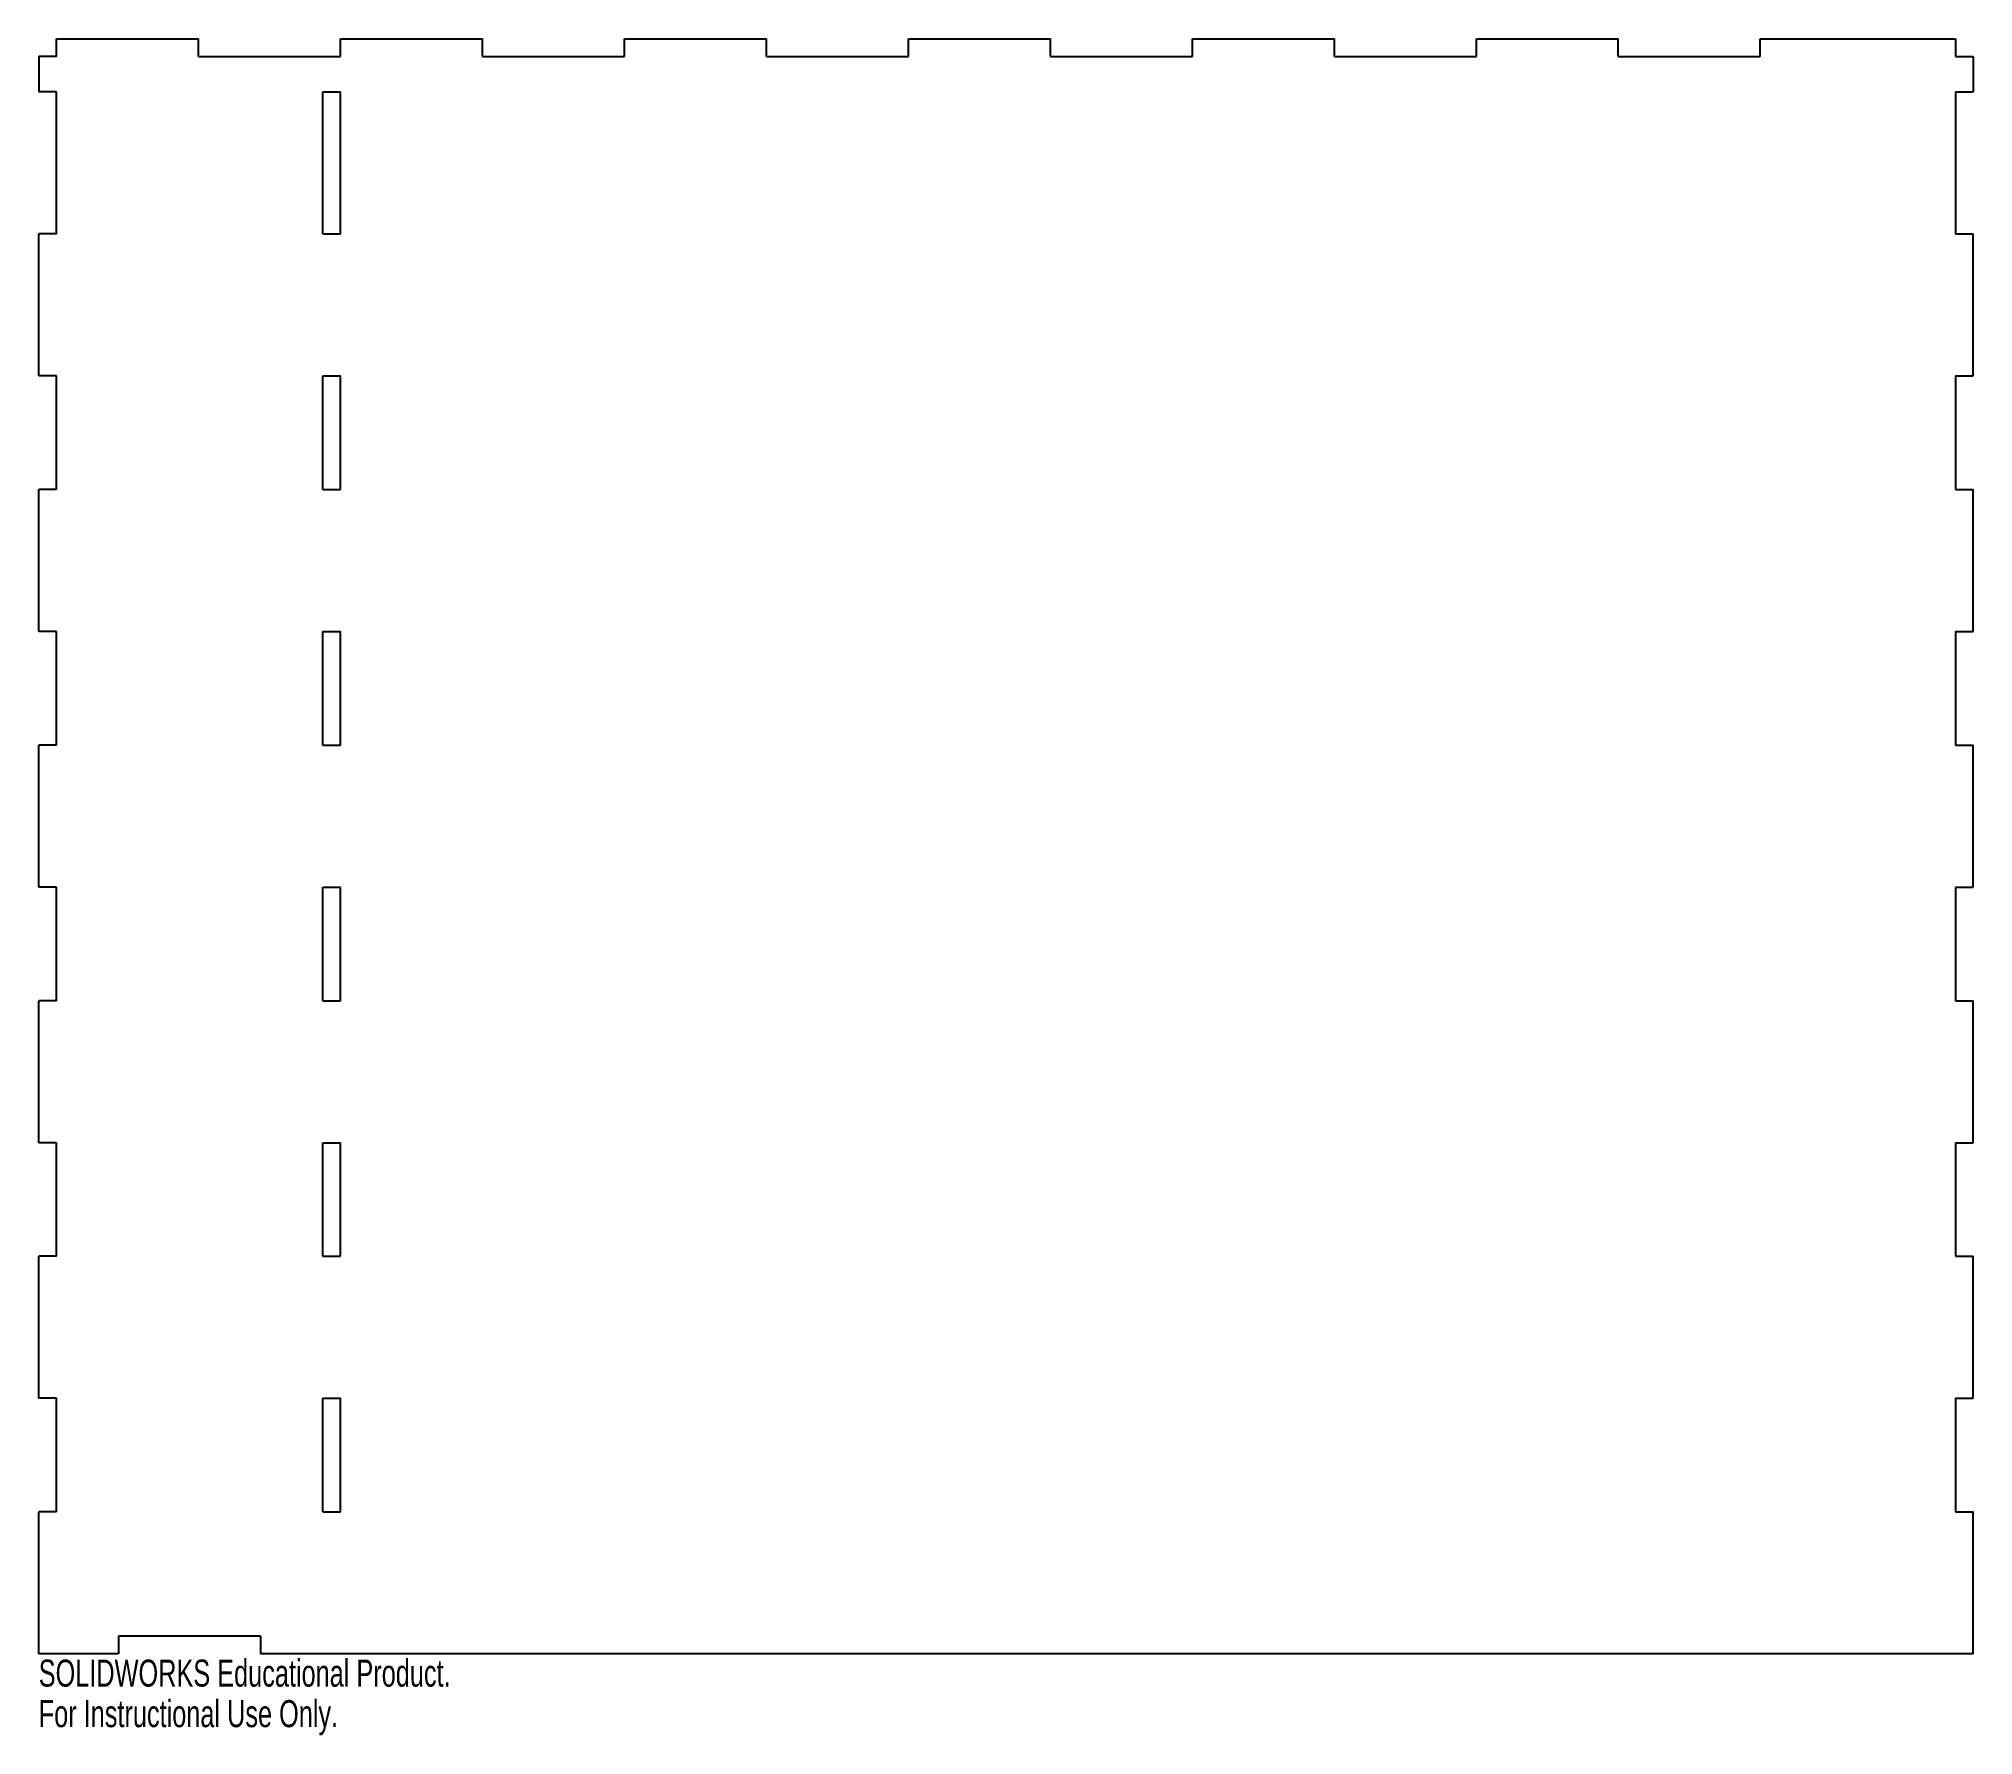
# Model space of a CAD drawing. Header units: millimetres. Extents: x 2450 to 2796, y -6 to 297.
import ezdxf

# ---------------------------------------------------------------- set-up
doc = ezdxf.new("R2010")
doc.units = ezdxf.units.MM
doc.styles.add('SLDTEXTSTYLE0', font='TXT', dxfattribs={"width": 0.7})

msp = doc.modelspace()

# ---------------------------------------------------------------- linework, layer by layer
at = {"color": 7, "linetype": 'Continuous', "lineweight": 25}
for p, q in [((2453.17, 297), (2478.57, 297)), ((2453.17, 293.83), (2453.17, 297)), ((2478.57, 293.83), (2478.57, 297)), ((2503.97, 297), (2529.37, 297)), ((2503.97, 293.83), (2503.97, 297)), ((2529.37, 293.83), (2529.37, 297)), ((2554.77, 297), (2580.17, 297)), ((2554.77, 293.83), (2554.77, 297)), ((2580.17, 293.83), (2580.17, 297)), ((2605.57, 297), (2630.97, 297)), ((2605.57, 293.83), (2605.57, 297)), ((2630.97, 293.83), (2630.97, 297)), ((2656.37, 297), (2681.77, 297)), ((2656.37, 293.83), (2656.37, 297)), ((2681.77, 293.83), (2681.77, 297)), ((2707.17, 297), (2732.57, 297)), ((2707.17, 293.83), (2707.17, 297)), ((2732.57, 293.83), (2732.57, 297)), ((2757.97, 297), (2792.9, 297)), ((2757.97, 293.83), (2757.97, 297)), ((2792.9, 297), (2792.9, 293.83)), ((2453.17, 293.83), (2450, 293.83)), ((2450, 293.83), (2450, 287.48)), ((2478.57, 293.83), (2503.97, 293.83)), ((2529.37, 293.83), (2554.77, 293.83)), ((2580.17, 293.83), (2605.57, 293.83)), ((2630.97, 293.83), (2656.37, 293.83)), ((2681.77, 293.83), (2707.17, 293.83)), ((2732.57, 293.83), (2757.97, 293.83)), ((2792.9, 293.83), (2796.07, 293.83)), ((2796.07, 293.83), (2796.07, 287.48)), ((2453.17, 287.48), (2450, 287.48)), ((2453.17, 262.08), (2453.17, 287.48)), ((2500.8, 262.08), (2500.8, 287.48)), ((2500.8, 287.48), (2503.97, 287.48)), ((2503.97, 262.08), (2503.97, 287.48)), ((2792.9, 287.48), (2792.9, 262.08)), ((2792.9, 287.48), (2796.07, 287.48)), ((2453.17, 262.08), (2450, 262.08)), ((2450, 236.68), (2450, 262.08)), ((2500.8, 262.08), (2503.97, 262.08)), ((2792.9, 262.08), (2796.07, 262.08)), ((2796.07, 236.68), (2796.07, 262.08)), ((2453.17, 236.68), (2450, 236.68)), ((2453.17, 216.36), (2453.17, 236.68)), ((2500.8, 216.36), (2500.8, 236.68)), ((2500.8, 236.68), (2503.97, 236.68)), ((2503.97, 216.36), (2503.97, 236.68)), ((2792.9, 236.68), (2792.9, 216.36)), ((2792.9, 236.68), (2796.07, 236.68)), ((2453.17, 216.36), (2450, 216.36)), ((2450, 190.96), (2450, 216.36)), ((2500.8, 216.36), (2503.97, 216.36)), ((2792.9, 216.36), (2796.07, 216.36)), ((2796.07, 190.96), (2796.07, 216.36)), ((2453.17, 190.96), (2450, 190.96)), ((2453.17, 170.64), (2453.17, 190.96)), ((2500.8, 170.64), (2500.8, 190.96)), ((2500.8, 190.96), (2503.97, 190.96)), ((2503.97, 170.64), (2503.97, 190.96)), ((2792.9, 190.96), (2792.9, 170.64)), ((2792.9, 190.96), (2796.07, 190.96)), ((2453.17, 170.64), (2450, 170.64)), ((2450, 145.24), (2450, 170.64)), ((2500.8, 170.64), (2503.97, 170.64)), ((2792.9, 170.64), (2796.07, 170.64)), ((2796.07, 145.24), (2796.07, 170.64)), ((2453.17, 145.24), (2450, 145.24)), ((2453.17, 124.92), (2453.17, 145.24)), ((2500.8, 124.92), (2500.8, 145.24)), ((2500.8, 145.24), (2503.97, 145.24)), ((2503.97, 124.92), (2503.97, 145.24)), ((2792.9, 145.24), (2792.9, 124.92)), ((2792.9, 145.24), (2796.07, 145.24)), ((2453.17, 124.92), (2450, 124.92)), ((2450, 99.52), (2450, 124.92)), ((2500.8, 124.92), (2503.97, 124.92)), ((2792.9, 124.92), (2796.07, 124.92)), ((2796.07, 99.52), (2796.07, 124.92)), ((2453.17, 99.52), (2450, 99.52)), ((2453.17, 79.2), (2453.17, 99.52)), ((2500.8, 79.2), (2500.8, 99.52)), ((2500.8, 99.52), (2503.97, 99.52)), ((2503.97, 79.2), (2503.97, 99.52)), ((2792.9, 99.52), (2792.9, 79.2)), ((2792.9, 99.52), (2796.07, 99.52)), ((2453.17, 79.2), (2450, 79.2)), ((2450, 53.8), (2450, 79.2)), ((2500.8, 79.2), (2503.97, 79.2)), ((2792.9, 79.2), (2796.07, 79.2)), ((2796.07, 53.8), (2796.07, 79.2)), ((2453.17, 53.8), (2450, 53.8)), ((2453.17, 33.48), (2453.17, 53.8)), ((2500.8, 33.48), (2500.8, 53.8)), ((2500.8, 53.8), (2503.97, 53.8)), ((2503.97, 33.48), (2503.97, 53.8)), ((2792.9, 53.8), (2792.9, 33.48)), ((2792.9, 53.8), (2796.07, 53.8)), ((2453.17, 33.48), (2450, 33.48)), ((2450, 8.08), (2450, 33.48)), ((2500.8, 33.48), (2503.97, 33.48)), ((2792.9, 33.48), (2796.07, 33.48)), ((2796.07, 8.08), (2796.07, 33.48)), ((2464.28, 11.25), (2464.28, 8.08)), ((2489.68, 11.25), (2464.28, 11.25)), ((2489.68, 11.25), (2489.68, 8.08)), ((2464.28, 8.08), (2450, 8.08)), ((2796.07, 8.08), (2489.68, 8.08))]:
    msp.add_line(p, q, dxfattribs=at)

# ---------------------------------------------------------------- texts
at = {"color": 7, "linetype": 'Continuous', "char_height": 4.8336, "attachment_point": 1, "style": 'SLDTEXTSTYLE0'}
for s, insert in [('SOLIDWORKS Educational Product.', (2450, 7.06)), ('For Instructional Use Only.', (2450, -0.19))]:
    msp.add_mtext(s, dxfattribs=dict(at, insert=insert))

doc.saveas('drawing.dxf')
